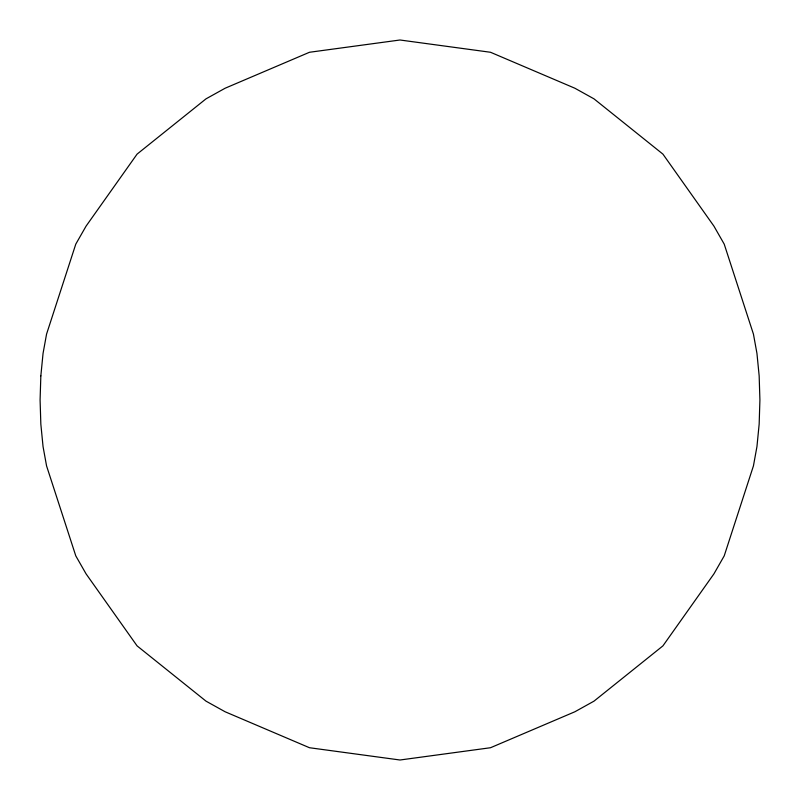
<?xml version="1.0" encoding="UTF-8"?>
<svg xmlns="http://www.w3.org/2000/svg" width="800" height="800" viewBox="0 0 800 800"><rect width="100%" height="100%" fill="white"/><g stroke="black" fill="none" stroke-linecap="round" stroke-linejoin="round"><path stroke-width="1.2" d="M40.84 375.88L40.09 400L40.84 424.12L43.05 446.59L46.56 465.88L75.79 555.88L86.07 573.87L137.08 645.88L206.01 701.15L225.12 711.77L309.48 747.73L400 760L490.52 747.73L574.88 711.77L593.99 701.15L662.92 645.88L713.93 573.87L724.21 555.88L753.44 465.88L756.95 446.59L759.16 424.12L759.91 400L759.16 375.88L756.95 353.41L753.44 334.12L724.21 244.12L713.93 226.13L662.92 154.12L593.99 98.85L574.88 88.23L490.52 52.27L400 40L309.48 52.27L225.12 88.23L206.01 98.85L137.08 154.12L86.07 226.13L75.79 244.12L46.56 334.12L43.05 353.41L40.84 375.88"/></g></svg>
